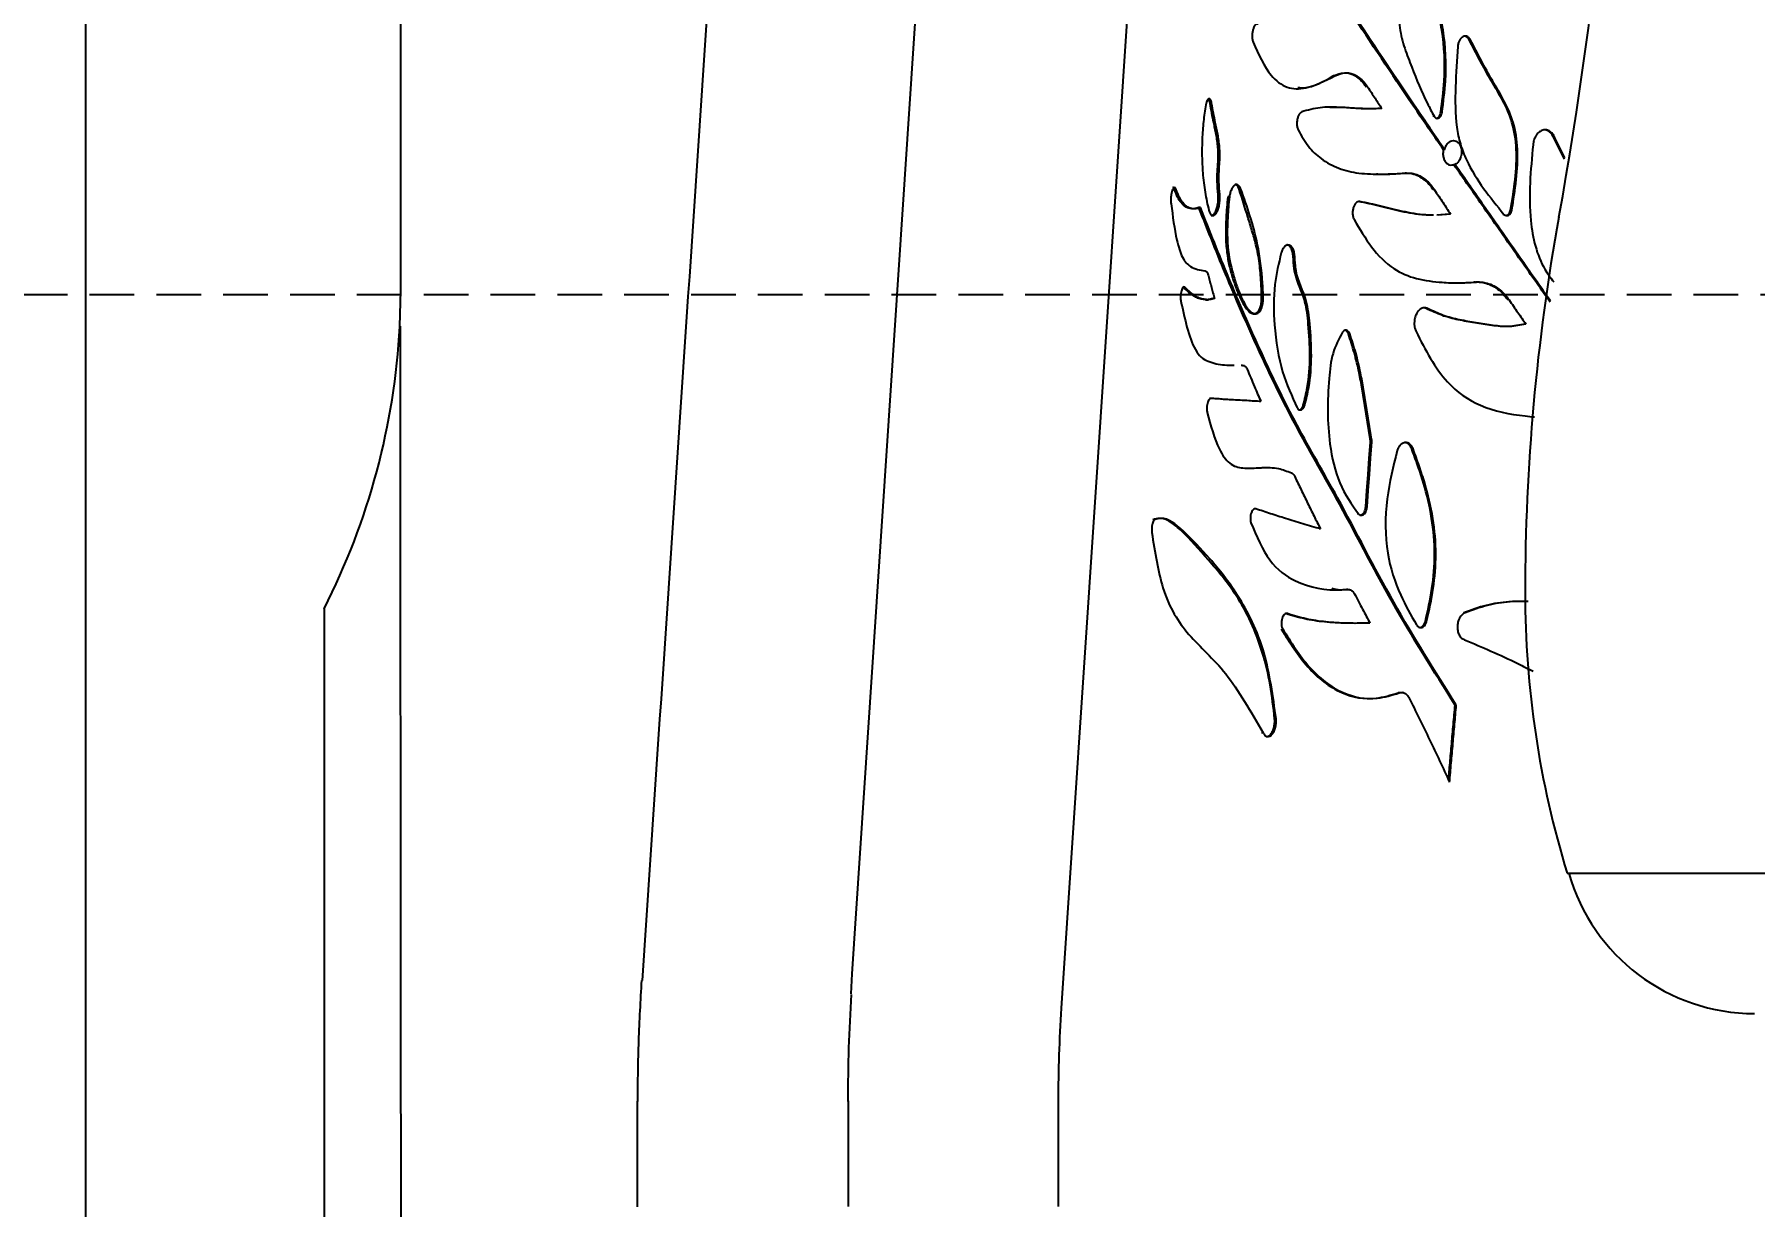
# Model space of a CAD drawing. Header units: millimetres. Extents: x 8 to 832, y 8 to 585.
# Drawn here: x 583.83 to 632.86, y 182.51 to 215.93 of the extents above; entities that cross this region are included whole.
import ezdxf

# ---------------------------------------------------------------- set-up
doc = ezdxf.new("R2010")
doc.units = ezdxf.units.MM
doc.linetypes.add('HIDDEN', pattern=[1.905, 1.27, -0.635])
doc.layers.add('DIMENSIONS', color=2, linetype='Continuous')
doc.layers.add('HIDDEN', color=3, linetype='HIDDEN')
doc.layers.add('OUTLINE', color=7, linetype='Continuous', lineweight=25)
doc.styles.add('SLDTEXTSTYLE0', font='TXT', dxfattribs={"width": 0.75})
doc.dimstyles.new('SLDDIMSTYLE0', dxfattribs={"dimtxt": 3.5, "dimasz": 2, "dimexe": 0, "dimexo": 0.0625, "dimgap": 0.875, "dimtad": 1, "dimrnd": 1e-09, "dimzin": 12, "dimdsep": 46, "dimtxsty": 'SLDTEXTSTYLE0', "dimsah": 1, "dimcen": 0.09, "dimadec": 0, "dimazin": 3, "dimtfac": 1, "dimtofl": 0, "dimtmove": 0, "dimatfit": 3, "dimfxl": 0, "dimfrac": 2, "dimtolj": 1, "dimtzin": 12, "dimarcsym": 0})

# ---------------------------------------------------------------- blocks, each defined once
blk = doc.blocks.new('_D_14')
at = {"layer": 'DIMENSIONS'}
for p, q in [((583.772, 159.239), (583.772, 68.582)), ((647.272, 133.525), (647.272, 68.582)), ((647.272, 70.582), (583.772, 70.582))]:
    blk.add_line(p, q, dxfattribs=at)
for points in [[(583.772, 70.582), (585.772, 70.082), (585.772, 71.082)], [(647.272, 70.582), (645.272, 71.082), (645.272, 70.082)]]:
    blk.add_solid(points, dxfattribs=at)
at = {"layer": 'DIMENSIONS', "insert": (610.997, 75.094), "char_height": 3.5, "attachment_point": 1, "style": 'SLDTEXTSTYLE0'}
blk.add_mtext('63,5', dxfattribs=at)

msp = doc.modelspace()

# ---------------------------------------------------------------- linework, layer by layer
at = {"layer": 'HIDDEN'}
msp.add_line((457.772, 208.512), (709.247, 208.512), dxfattribs=at)
at = {"layer": 'OUTLINE'}
for p, q in [((585.297, 139.607), (585.297, 408.812)), ((594.272, 208.644), (594.272, 339.724)), ((613.111, 188.161), (615.552, 224.871)), ((620.895, 214.749), (620.855, 214.749)), ((622.238, 213.821), (622.2, 213.821)), ((623.726, 213.602), (623.69, 213.602)), ((623.956, 213.714), (623.92, 213.714)), ((627.444, 212.373), (627.138, 212.984)), ((627.452, 212.416), (627.169, 212.984)), ((624.029, 212.645), (623.994, 212.645)), ((622.941, 211.98), (622.904, 211.98)), ((624.287, 212.223), (624.323, 212.223)), ((618.22, 211.516), (618.175, 211.516)), ((617.067, 210.997), (617.021, 210.997)), ((617.893, 211.299), (617.847, 211.299)), ((625.943, 210.923), (625.91, 210.923)), ((624.162, 210.81), (623.809, 210.777)), ((624.197, 210.81), (623.845, 210.777)), ((624.197, 210.81), (624.162, 210.81)), ((625.718, 210.801), (625.685, 210.801)), ((619.755, 209.598), (619.713, 209.598)), ((594.245, 207.604), (594.272, 208.644)), ((617.468, 208.4), (617.422, 208.4)), ((624.392, 208.845), (624.871, 208.869)), ((624.905, 208.869), (624.871, 208.869)), ((617.216, 208.368), (617.285, 208.368)), ((623.508, 208.116), (623.439, 208.134)), ((626.346, 207.671), (626.314, 207.671)), ((618.271, 206.495), (618.227, 206.495)), ((617.368, 205.552), (617.322, 205.552)), ((618.79, 205.467), (618.747, 205.467)), ((615.76, 202.092), (615.713, 202.092)), ((621.574, 202.26), (621.536, 202.26)), ((620.492, 201.83), (620.452, 201.83)), ((621.267, 200.108), (621.228, 200.108)), ((592.089, 199.557), (592.089, 147.607)), ((621.9, 199.144), (621.862, 199.144)), ((623.516, 199.196), (623.48, 199.196)), ((622.737, 197.156), (622.7, 197.156)), ((622.846, 197.164), (622.834, 197.164)), ((624.361, 196.808), (624.327, 196.808)), ((619.225, 196.413), (619.184, 196.413)), ((618.855, 196.016), (618.813, 196.016)), ((627.522, 192.012), (667.022, 192.012)), ((613.022, 182.507), (613.022, 185.507))]:
    msp.add_line(p, q, dxfattribs=at)
at = {"layer": 'OUTLINE', "flags": 128}
for points in [[(621.781, 202.463), (621.814, 202.924), (621.847, 203.385), (621.879, 203.846), (621.912, 204.307)], [(621.819, 202.463), (621.852, 202.924), (621.885, 203.385), (621.918, 203.846), (621.95, 204.307)]]:
    msp.add_lwpolyline(points, dxfattribs=at)
at = {"layer": 'OUTLINE'}
for centre, radius, start, end in [((521.006, 230.012), 108.017, 349.71447, 0), ((686.322, 200.012), 60, 169.71447, 180), ((574.272, 208.644), 20, 332.9751, 357.0167), ((653.589, 200.012), 27.267, 180, 197.0615), ((632.864, 193.512), 5.5, 195.8266, 270)]:
    msp.add_arc(centre, radius, start, end, dxfattribs=at)
for centre, major_axis, ratio, start_param, end_param in [((-9891.725, 279.184), (2800.651, 39088.898), 0.267268, 4.729228, 4.730167), ((11112.014, 279.184), (2800.651, 39088.898), 0.267268, 1.591322, 1.592261), ((14824.025, 279.184), (0, 39096.064), 0.36397, 1.572627, 1.573472), ((-9874.699, 279.184), (0, 39096.064), 0.267949, 4.709916, 4.709993), ((11082.744, 279.184), (0, 39096.064), 0.267949, 1.573192, 1.573269)]:
    msp.add_ellipse(centre, major_axis=major_axis, ratio=ratio, start_param=start_param, end_param=end_param, dxfattribs=at)
for points, knots in [([(623.994, 212.645), (623.742, 213.011), (622.861, 214.289), (621.503, 216.344), (620.207, 218.285), (619.276, 219.741), (618.78, 220.213), (618.529, 220.452)], [0, 0, 0, 0, 0.124335, 0.434195, 0.713709, 0.855256, 1, 1, 1, 1]), ([(624.029, 212.645), (623.776, 213.014), (622.894, 214.296), (621.538, 216.352), (620.245, 218.291), (619.318, 219.742), (618.824, 220.214), (618.574, 220.452)], [0, 0, 0, 0, 0.125342, 0.435517, 0.714379, 0.855593, 1, 1, 1, 1]), ([(622.963, 219.029), (622.899, 218.602), (622.771, 217.744), (622.667, 216.644), (622.793, 215.808), (622.954, 215.354), (623.191, 214.732), (623.426, 214.166), (623.662, 213.722), (623.726, 213.602)], [0, 0, 0, 0, 0.218794, 0.43903, 0.546599, 0.653763, 0.707119, 0.920731, 1, 1, 1, 1]), ([(623.92, 213.714), (623.958, 214.01), (624.059, 214.791), (624.011, 215.828), (623.84, 216.619), (623.726, 217.181), (623.571, 218), (623.394, 218.68), (623.273, 219.141)], [0, 0, 0, 0, 0.157264, 0.41521, 0.541665, 0.604865, 0.731266, 1, 1, 1, 1]), ([(623.956, 213.714), (623.994, 214.01), (624.095, 214.791), (624.047, 215.83), (623.876, 216.623), (623.762, 217.186), (623.608, 218.004), (623.431, 218.682), (623.311, 219.141)], [0, 0, 0, 0, 0.157285, 0.415655, 0.542391, 0.605732, 0.732415, 1, 1, 1, 1]), ([(618.71, 216.227), (618.696, 216.229), (618.669, 216.233), (618.627, 216.2), (618.59, 216.143), (618.561, 216.061), (618.543, 215.963), (618.54, 215.857), (618.551, 215.77), (618.566, 215.727), (618.571, 215.712)], [0, 0, 0, 0, 0.120225, 0.240392, 0.363007, 0.491691, 0.627683, 0.770478, 0.916481, 1, 1, 1, 1]), ([(624.765, 215.779), (624.75, 215.802), (624.72, 215.848), (624.656, 215.883), (624.59, 215.886), (624.527, 215.857), (624.472, 215.801), (624.43, 215.722), (624.41, 215.647), (624.406, 215.6), (624.404, 215.587)], [0, 0, 0, 0, 0.138513, 0.277304, 0.408837, 0.535296, 0.66393, 0.798502, 0.943706, 1, 1, 1, 1]), ([(624.73, 215.779), (624.715, 215.802), (624.685, 215.847), (624.631, 215.881), (624.597, 215.88), (624.586, 215.879)], [0, 0, 0, 0, 0.401791, 0.804478, 1, 1, 1, 1]), ([(625.91, 210.923), (626.005, 211.503), (626.142, 212.345), (625.946, 213.669), (625.334, 214.611), (624.932, 215.388), (624.73, 215.779)], [0, 0, 0, 0, 0.317344, 0.459931, 0.728681, 1, 1, 1, 1]), ([(625.943, 210.923), (626.037, 211.503), (626.175, 212.344), (625.979, 213.668), (625.368, 214.611), (624.967, 215.388), (624.765, 215.779)], [0, 0, 0, 0, 0.317252, 0.460009, 0.72872, 1, 1, 1, 1]), ([(618.571, 215.712), (618.725, 215.365), (618.982, 214.788), (619.526, 214.366), (620.151, 214.377), (620.618, 214.61), (620.895, 214.749)], [0, 0, 0, 0, 0.303489, 0.504555, 0.705193, 1, 1, 1, 1]), ([(624.404, 215.587), (624.379, 215.205), (624.328, 214.437), (624.325, 213.49), (624.466, 212.794), (624.708, 212.19), (625.13, 211.523), (625.521, 211.043), (625.718, 210.801)], [0, 0, 0, 0, 0.207419, 0.416778, 0.508509, 0.603861, 0.800299, 1, 1, 1, 1]), ([(620.855, 214.749), (620.96, 214.792), (621.17, 214.877), (621.49, 214.773), (621.691, 214.586), (621.782, 214.454), (621.794, 214.437)], [0, 0, 0, 0, 0.317399, 0.634939, 0.951222, 1, 1, 1, 1]), ([(620.895, 214.749), (621, 214.792), (621.209, 214.877), (621.529, 214.774), (621.729, 214.587), (621.821, 214.455), (621.833, 214.437)], [0, 0, 0, 0, 0.316886, 0.633917, 0.949683, 1, 1, 1, 1]), ([(619.843, 214.418), (619.905, 214.413), (620.226, 214.39), (620.574, 214.589), (620.855, 214.749)], [0, 0, 0, 0, 0.192822, 1, 1, 1, 1]), ([(621.833, 214.437), (621.869, 214.383), (621.941, 214.274), (622.044, 214.117), (622.143, 213.966), (622.207, 213.87), (622.238, 213.821)], [0, 0, 0, 0, 0.26676, 0.533514, 0.766746, 1, 1, 1, 1]), ([(617.22, 213.924), (617.196, 213.766), (617.147, 213.445), (617.114, 212.95), (617.108, 212.458), (617.133, 211.947), (617.192, 211.416), (617.269, 211.083), (617.308, 210.914)], [0, 0, 0, 0, 0.151482, 0.307778, 0.459098, 0.613783, 0.804066, 1, 1, 1, 1]), ([(617.388, 213.965), (617.384, 213.989), (617.375, 214.037), (617.35, 214.083), (617.321, 214.102), (617.291, 214.092), (617.263, 214.058), (617.238, 214.002), (617.226, 213.951), (617.22, 213.924)], [0, 0, 0, 0, 0.150117, 0.300578, 0.441845, 0.574688, 0.706684, 0.842339, 1, 1, 1, 1]), ([(617.342, 213.965), (617.338, 213.989), (617.329, 214.036), (617.311, 214.075), (617.299, 214.082), (617.297, 214.083)], [0, 0, 0, 0, 0.456727, 0.914485, 1, 1, 1, 1]), ([(617.572, 211.363), (617.562, 211.485), (617.544, 211.698), (617.548, 212.019), (617.571, 212.278), (617.578, 212.511), (617.568, 212.71), (617.546, 212.899), (617.517, 213.079), (617.483, 213.251), (617.42, 213.54), (617.375, 213.782), (617.342, 213.965)], [0, 0, 0, 0, 0.1364397, 0.2376781, 0.3385622, 0.4108296, 0.4831407, 0.5553501, 0.6274851, 0.6995792, 0.7716521, 1, 1, 1, 1]), ([(617.617, 211.363), (617.607, 211.485), (617.59, 211.699), (617.594, 212.02), (617.617, 212.28), (617.624, 212.513), (617.613, 212.711), (617.592, 212.9), (617.563, 213.079), (617.529, 213.252), (617.465, 213.541), (617.422, 213.782), (617.388, 213.965)], [0, 0, 0, 0, 0.136629, 0.2382, 0.33941, 0.411588, 0.483803, 0.55592, 0.627962, 0.69996, 0.771943, 1, 1, 1, 1]), ([(622.238, 213.821), (622.132, 213.816), (621.921, 213.806), (621.509, 213.821), (621.025, 213.857), (620.471, 213.87), (620.128, 213.771), (619.955, 213.721)], [0, 0, 0, 0, 0.1291006, 0.2584837, 0.5166057, 0.7568778, 1, 1, 1, 1]), ([(622.2, 213.821), (622.094, 213.816), (621.882, 213.806), (621.471, 213.819), (621.093, 213.859), (620.828, 213.851), (620.755, 213.849)], [0, 0, 0, 0, 0.209672, 0.419803, 0.839022, 1, 1, 1, 1]), ([(619.955, 213.721), (619.938, 213.711), (619.905, 213.691), (619.863, 213.624), (619.832, 213.539), (619.815, 213.437), (619.817, 213.332), (619.833, 213.254), (619.849, 213.217), (619.854, 213.207)], [0, 0, 0, 0, 0.146828, 0.293504, 0.444622, 0.602733, 0.767639, 0.933818, 1, 1, 1, 1]), ([(623.726, 213.602), (623.736, 213.587), (623.757, 213.558), (623.798, 213.537), (623.841, 213.538), (623.882, 213.56), (623.917, 213.599), (623.944, 213.652), (623.952, 213.693), (623.956, 213.714)], [0, 0, 0, 0, 0.146955, 0.294174, 0.434525, 0.570442, 0.709171, 0.854075, 1, 1, 1, 1]), ([(623.78, 213.541), (623.789, 213.541), (623.811, 213.539), (623.846, 213.56), (623.881, 213.599), (623.908, 213.652), (623.916, 213.693), (623.92, 213.714)], [0, 0, 0, 0, 0.1281094, 0.3382645, 0.5526773, 0.7763446, 1, 1, 1, 1]), ([(619.854, 213.207), (619.947, 213.043), (620.135, 212.711), (620.53, 212.349), (621.012, 212.089), (621.598, 211.957), (622.242, 211.939), (622.708, 211.966), (622.941, 211.98)], [0, 0, 0, 0, 0.134726, 0.27369, 0.443028, 0.617149, 0.80801, 1, 1, 1, 1]), ([(624.029, 212.645), (624.039, 212.678), (624.06, 212.748), (624.119, 212.834), (624.195, 212.893), (624.279, 212.914), (624.362, 212.894), (624.434, 212.837), (624.487, 212.748), (624.514, 212.637), (624.514, 212.532), (624.493, 212.431), (624.453, 212.339), (624.391, 212.261), (624.344, 212.235), (624.323, 212.223)], [0, 0, 0, 0, 0.07199, 0.15339, 0.23465, 0.315774, 0.396828, 0.477886, 0.559002, 0.640244, 0.721635, 0.772837, 0.854255, 0.93567, 1, 1, 1, 1]), ([(627.169, 212.984), (627.149, 213.026), (627.11, 213.108), (627.014, 213.187), (626.907, 213.219), (626.8, 213.2), (626.703, 213.139), (626.622, 213.039), (626.568, 212.916), (626.556, 212.826), (626.551, 212.785)], [0, 0, 0, 0, 0.132952, 0.266168, 0.392133, 0.512759, 0.632409, 0.756159, 0.887037, 1, 1, 1, 1]), ([(627.138, 212.984), (627.118, 213.026), (627.079, 213.109), (626.983, 213.184), (626.906, 213.217), (626.867, 213.209), (626.863, 213.209)], [0, 0, 0, 0, 0.328974, 0.658605, 0.970654, 1, 1, 1, 1]), ([(627.169, 212.984), (627.165, 212.984), (627.154, 212.984), (627.144, 212.984), (627.138, 212.984)], [0, 0, 0, 0, 0.4429381, 1, 1, 1, 1]), ([(623.994, 212.645), (623.993, 212.639), (623.983, 212.595), (623.977, 212.509), (623.997, 212.394), (624.043, 212.298), (624.102, 212.24), (624.169, 212.208), (624.231, 212.203), (624.273, 212.218), (624.287, 212.223)], [0, 0, 0, 0, 0.024743, 0.183142, 0.341757, 0.500389, 0.658777, 0.757929, 0.915451, 1, 1, 1, 1]), ([(626.551, 212.785), (626.481, 212.062), (626.363, 210.835), (626.694, 209.469), (627.049, 208.992), (627.137, 208.874)], [0, 0, 0, 0, 0.519458, 0.881205, 1, 1, 1, 1]), ([(622.089, 211.954), (622.128, 211.952), (622.389, 211.939), (622.668, 211.961), (622.904, 211.98)], [0, 0, 0, 0, 0.151052, 1, 1, 1, 1]), ([(622.904, 211.98), (622.946, 211.98), (623.029, 211.98), (623.172, 211.948), (623.33, 211.879), (623.481, 211.768), (623.608, 211.639), (623.674, 211.545), (623.707, 211.498)], [0, 0, 0, 0, 0.138843, 0.279634, 0.482727, 0.691666, 0.844703, 1, 1, 1, 1]), ([(622.941, 211.98), (622.983, 211.98), (623.067, 211.98), (623.209, 211.948), (623.367, 211.879), (623.517, 211.768), (623.644, 211.639), (623.71, 211.545), (623.743, 211.498)], [0, 0, 0, 0, 0.139021, 0.280005, 0.482833, 0.691511, 0.844625, 1, 1, 1, 1]), ([(627.036, 208.301), (626.739, 208.722), (626.101, 209.626), (625.187, 210.938), (624.576, 211.812), (624.287, 212.223)], [0, 0, 0, 0, 0.316109, 0.677637, 1, 1, 1, 1]), ([(627.042, 208.336), (626.752, 208.748), (626.122, 209.642), (625.218, 210.943), (624.609, 211.814), (624.323, 212.223)], [0, 0, 0, 0, 0.311619, 0.676631, 1, 1, 1, 1]), ([(616.379, 211.504), (616.372, 211.521), (616.358, 211.556), (616.33, 211.571), (616.301, 211.555), (616.274, 211.512), (616.25, 211.444), (616.233, 211.356), (616.223, 211.255), (616.224, 211.166), (616.23, 211.118), (616.232, 211.099)], [0, 0, 0, 0, 0.112915, 0.226136, 0.332855, 0.440033, 0.551067, 0.667878, 0.7914, 0.918679, 1, 1, 1, 1]), ([(616.332, 211.504), (616.325, 211.52), (616.31, 211.554), (616.291, 211.571), (616.281, 211.565), (616.281, 211.565)], [0, 0, 0, 0, 0.490558, 0.982363, 1, 1, 1, 1]), ([(617.021, 210.997), (616.987, 210.985), (616.918, 210.961), (616.796, 210.956), (616.657, 210.997), (616.523, 211.115), (616.413, 211.284), (616.359, 211.43), (616.332, 211.504)], [0, 0, 0, 0, 0.122944, 0.24705, 0.453415, 0.665967, 0.830858, 1, 1, 1, 1]), ([(617.067, 210.997), (617.033, 210.985), (616.964, 210.96), (616.842, 210.956), (616.704, 210.997), (616.57, 211.115), (616.46, 211.284), (616.406, 211.43), (616.379, 211.504)], [0, 0, 0, 0, 0.123116, 0.247398, 0.453393, 0.665563, 0.830648, 1, 1, 1, 1]), ([(617.308, 210.914), (617.319, 210.881), (617.342, 210.815), (617.392, 210.766), (617.448, 210.762), (617.503, 210.805), (617.552, 210.887), (617.593, 211.004), (617.618, 211.146), (617.624, 211.271), (617.619, 211.341), (617.617, 211.363)], [0, 0, 0, 0, 0.11793, 0.236056, 0.349027, 0.459571, 0.571835, 0.688933, 0.812785, 0.941493, 1, 1, 1, 1]), ([(617.374, 210.772), (617.384, 210.77), (617.41, 210.765), (617.457, 210.806), (617.507, 210.887), (617.547, 211.005), (617.573, 211.146), (617.579, 211.271), (617.573, 211.341), (617.572, 211.363)], [0, 0, 0, 0, 0.082929, 0.239093, 0.397627, 0.562815, 0.737291, 0.918387, 1, 1, 1, 1]), ([(617.847, 211.299), (617.838, 211.201), (617.82, 211.007), (617.8, 210.733), (617.789, 210.477), (617.787, 210.24), (617.795, 210.003), (617.82, 209.71), (617.876, 209.373), (617.977, 209.008), (618.096, 208.65), (618.218, 208.37), (618.333, 208.17), (618.426, 208.045), (618.526, 207.971), (618.616, 207.959), (618.691, 207.997), (618.743, 208.068), (618.783, 208.168), (618.813, 208.305), (618.815, 208.543), (618.796, 208.819), (618.781, 209.135), (618.751, 209.408), (618.71, 209.676), (618.641, 209.992), (618.538, 210.34), (618.376, 210.866), (618.255, 211.256), (618.175, 211.516)], [0, 0, 0, 0, 0.034254, 0.068544, 0.096162, 0.123941, 0.152404, 0.18118, 0.232126, 0.284493, 0.341042, 0.39764, 0.427663, 0.458074, 0.482751, 0.507572, 0.52153, 0.535595, 0.548411, 0.563698, 0.584828, 0.631038, 0.664305, 0.697799, 0.732058, 0.766632, 0.824781, 0.883121, 1, 1, 1, 1]), ([(617.893, 211.299), (617.874, 211.104), (617.827, 210.592), (617.829, 209.767), (617.986, 209.113), (618.142, 208.647), (618.29, 208.309), (618.434, 208.071), (618.571, 207.971), (618.659, 207.959), (618.734, 207.996), (618.786, 208.067), (618.826, 208.167), (618.856, 208.302), (618.859, 208.536), (618.826, 209.097), (618.684, 210.224), (618.399, 211.017), (618.22, 211.516)], [0, 0, 0, 0, 0.068692, 0.181134, 0.284482, 0.341312, 0.398192, 0.458681, 0.482866, 0.507184, 0.521173, 0.535271, 0.54808, 0.563364, 0.584239, 0.629635, 0.766845, 1, 1, 1, 1]), ([(618.22, 211.516), (618.206, 211.548), (618.178, 211.612), (618.119, 211.656), (618.058, 211.653), (617.999, 211.604), (617.948, 211.516), (617.912, 211.409), (617.898, 211.331), (617.893, 211.299)], [0, 0, 0, 0, 0.15318, 0.306667, 0.4526, 0.594121, 0.738788, 0.890864, 1, 1, 1, 1]), ([(618.175, 211.516), (618.161, 211.547), (618.133, 211.61), (618.086, 211.653), (618.057, 211.648), (618.049, 211.647)], [0, 0, 0, 0, 0.420088, 0.840982, 1, 1, 1, 1]), ([(623.743, 211.498), (623.782, 211.439), (623.859, 211.321), (623.973, 211.148), (624.086, 210.978), (624.16, 210.866), (624.197, 210.81)], [0, 0, 0, 0, 0.257383, 0.514763, 0.757384, 1, 1, 1, 1]), ([(616.232, 211.099), (616.279, 210.74), (616.352, 210.17), (616.542, 209.532), (616.818, 209.248), (617.053, 209.214), (617.192, 209.193)], [0, 0, 0, 0, 0.329034, 0.522624, 0.716105, 1, 1, 1, 1]), ([(624.327, 196.808), (623.714, 197.778), (622.487, 199.724), (621.083, 202.514), (619.753, 204.779), (618.733, 206.891), (617.814, 209), (617.286, 210.331), (617.021, 210.997)], [0, 0, 0, 0, 0.1991429, 0.3992124, 0.5485261, 0.698158, 0.8488389, 1, 1, 1, 1]), ([(624.361, 196.808), (623.749, 197.779), (622.523, 199.726), (621.121, 202.517), (619.793, 204.782), (618.775, 206.893), (617.859, 209.001), (617.331, 210.331), (617.067, 210.997)], [0, 0, 0, 0, 0.199295, 0.399515, 0.548755, 0.698313, 0.848917, 1, 1, 1, 1]), ([(621.613, 211.168), (621.594, 211.169), (621.557, 211.169), (621.502, 211.131), (621.456, 211.069), (621.421, 210.983), (621.403, 210.882), (621.406, 210.777), (621.425, 210.701), (621.442, 210.665), (621.447, 210.655)], [0, 0, 0, 0, 0.125212, 0.250328, 0.378802, 0.513287, 0.654147, 0.799952, 0.948264, 1, 1, 1, 1]), ([(623.675, 210.78), (623.604, 210.78), (623.416, 210.78), (623.122, 210.821), (622.689, 210.901), (622.171, 211.042), (621.773, 211.126), (621.574, 211.168)], [0, 0, 0, 0, 0.0952, 0.248621, 0.402448, 0.701115, 1, 1, 1, 1]), ([(623.712, 210.78), (623.64, 210.78), (623.452, 210.781), (623.158, 210.821), (622.725, 210.902), (622.208, 211.042), (621.811, 211.126), (621.613, 211.168)], [0, 0, 0, 0, 0.095655, 0.249311, 0.403374, 0.701581, 1, 1, 1, 1]), ([(625.718, 210.801), (625.731, 210.791), (625.757, 210.77), (625.804, 210.763), (625.85, 210.776), (625.891, 210.809), (625.925, 210.859), (625.937, 210.901), (625.943, 210.923)], [0, 0, 0, 0, 0.164255, 0.328637, 0.489962, 0.650904, 0.816758, 1, 1, 1, 1]), ([(625.783, 210.77), (625.794, 210.772), (625.821, 210.778), (625.858, 210.81), (625.892, 210.859), (625.904, 210.901), (625.91, 210.923)], [0, 0, 0, 0, 0.190978, 0.447142, 0.710834, 1, 1, 1, 1]), ([(621.447, 210.655), (621.605, 210.385), (621.927, 209.835), (622.526, 209.229), (623.229, 208.938), (623.862, 208.867), (624.425, 208.835), (624.745, 208.858), (624.905, 208.869)], [0, 0, 0, 0, 0.20158, 0.409317, 0.587445, 0.772944, 0.886226, 1, 1, 1, 1]), ([(619.755, 209.598), (619.75, 209.645), (619.741, 209.737), (619.695, 209.848), (619.634, 209.917), (619.565, 209.938), (619.496, 209.914), (619.434, 209.85), (619.392, 209.772), (619.374, 209.718), (619.369, 209.702)], [0, 0, 0, 0, 0.145217, 0.290855, 0.43051, 0.560489, 0.68762, 0.814371, 0.945535, 1, 1, 1, 1]), ([(619.713, 209.598), (619.708, 209.645), (619.699, 209.738), (619.653, 209.847), (619.593, 209.919), (619.546, 209.926), (619.524, 209.93)], [0, 0, 0, 0, 0.260596, 0.521943, 0.772837, 1, 1, 1, 1]), ([(619.369, 209.702), (619.3, 209.405), (619.145, 208.74), (619.155, 207.535), (619.358, 206.297), (619.677, 205.612), (619.829, 205.284)], [0, 0, 0, 0, 0.190434, 0.425539, 0.724453, 1, 1, 1, 1]), ([(620, 205.357), (620.041, 205.525), (620.226, 206.267), (620.188, 207.308), (620.079, 208.293), (619.881, 208.758), (619.733, 209.166), (619.718, 209.482), (619.713, 209.598)], [0, 0, 0, 0, 0.117035, 0.517582, 0.668399, 0.788797, 0.922111, 1, 1, 1, 1]), ([(620.041, 205.357), (620.083, 205.525), (620.267, 206.27), (620.23, 207.317), (620.099, 208.469), (619.792, 208.967), (619.763, 209.459), (619.755, 209.598)], [0, 0, 0, 0, 0.117071, 0.519602, 0.671172, 0.906639, 1, 1, 1, 1]), ([(617.192, 209.193), (617.204, 209.19), (617.223, 209.186), (617.247, 209.161), (617.267, 209.131), (617.284, 209.093), (617.292, 209.064), (617.296, 209.049)], [0, 0, 0, 0, 0.263526, 0.4497, 0.641242, 0.818642, 1, 1, 1, 1]), ([(617.296, 209.049), (617.311, 208.994), (617.339, 208.884), (617.382, 208.72), (617.425, 208.559), (617.454, 208.453), (617.468, 208.4)], [0, 0, 0, 0, 0.254831, 0.509655, 0.754823, 1, 1, 1, 1]), ([(616.626, 208.721), (616.618, 208.726), (616.6, 208.738), (616.572, 208.723), (616.546, 208.684), (616.523, 208.623), (616.507, 208.547), (616.5, 208.461), (616.501, 208.382), (616.509, 208.339), (616.512, 208.322)], [0, 0, 0, 0, 0.1228044, 0.2456738, 0.3677275, 0.4920398, 0.6219796, 0.7570327, 0.8980454, 1, 1, 1, 1]), ([(617.422, 208.4), (617.377, 208.388), (617.285, 208.364), (617.152, 208.369), (617.025, 208.4), (616.885, 208.465), (616.734, 208.569), (616.631, 208.67), (616.58, 208.721)], [0, 0, 0, 0, 0.143804, 0.289041, 0.432777, 0.577412, 0.788172, 1, 1, 1, 1]), ([(617.468, 208.4), (617.422, 208.388), (617.33, 208.364), (617.198, 208.369), (617.07, 208.4), (616.93, 208.465), (616.78, 208.57), (616.678, 208.67), (616.626, 208.721)], [0, 0, 0, 0, 0.144017, 0.289477, 0.433425, 0.578275, 0.788607, 1, 1, 1, 1]), ([(624.871, 208.869), (624.918, 208.872), (625.013, 208.877), (625.174, 208.853), (625.353, 208.792), (625.535, 208.682), (625.699, 208.538), (625.789, 208.42), (625.835, 208.36)], [0, 0, 0, 0, 0.131584, 0.265056, 0.45308, 0.646529, 0.821257, 1, 1, 1, 1]), ([(624.905, 208.869), (624.952, 208.872), (625.047, 208.877), (625.208, 208.853), (625.387, 208.792), (625.568, 208.682), (625.732, 208.538), (625.822, 208.42), (625.867, 208.36)], [0, 0, 0, 0, 0.13175, 0.265407, 0.453171, 0.646348, 0.821162, 1, 1, 1, 1]), ([(616.512, 208.322), (616.566, 208.071), (616.675, 207.566), (616.866, 207.001), (617.088, 206.711), (617.365, 206.569), (617.674, 206.501), (617.935, 206.501), (618.025, 206.501)], [0, 0, 0, 0, 0.205983, 0.415712, 0.523786, 0.636991, 0.874762, 1, 1, 1, 1]), ([(623.544, 208.116), (623.516, 208.126), (623.459, 208.148), (623.37, 208.125), (623.288, 208.064), (623.222, 207.967), (623.176, 207.841), (623.159, 207.698), (623.172, 207.564), (623.201, 207.492), (623.213, 207.461)], [0, 0, 0, 0, 0.121977, 0.244074, 0.36403, 0.488167, 0.618165, 0.75452, 0.894129, 1, 1, 1, 1]), ([(626.314, 207.671), (626.159, 207.64), (625.844, 207.578), (625.37, 207.632), (624.893, 207.706), (624.415, 207.789), (623.947, 207.908), (623.655, 208.046), (623.508, 208.116)], [0, 0, 0, 0, 0.15441, 0.313943, 0.484221, 0.654666, 0.82654, 1, 1, 1, 1]), ([(626.346, 207.671), (626.191, 207.641), (625.877, 207.579), (625.404, 207.632), (624.928, 207.705), (624.45, 207.789), (623.982, 207.907), (623.691, 208.046), (623.544, 208.116)], [0, 0, 0, 0, 0.154205, 0.313534, 0.483907, 0.654453, 0.826429, 1, 1, 1, 1]), ([(625.867, 208.36), (625.908, 208.301), (625.989, 208.184), (626.11, 208.01), (626.229, 207.839), (626.307, 207.727), (626.346, 207.671)], [0, 0, 0, 0, 0.256634, 0.513272, 0.756631, 1, 1, 1, 1]), ([(621.115, 207.439), (621.014, 207.248), (620.81, 206.86), (620.685, 205.727), (620.678, 204.439), (620.995, 203.074), (621.38, 202.533), (621.574, 202.26)], [0, 0, 0, 0, 0.12261, 0.247387, 0.567438, 0.78125, 1, 1, 1, 1]), ([(621.324, 207.394), (621.314, 207.415), (621.295, 207.457), (621.251, 207.493), (621.203, 207.502), (621.155, 207.484), (621.128, 207.454), (621.115, 207.439)], [0, 0, 0, 0, 0.207776, 0.415913, 0.615016, 0.807288, 1, 1, 1, 1]), ([(621.284, 207.394), (621.275, 207.415), (621.255, 207.457), (621.214, 207.493), (621.184, 207.495), (621.171, 207.496)], [0, 0, 0, 0, 0.359165, 0.718883, 1, 1, 1, 1]), ([(623.213, 207.461), (623.481, 206.939), (623.948, 206.028), (625.081, 205.252), (625.961, 205.091), (626.504, 205.033), (626.592, 205.024)], [0, 0, 0, 0, 0.359348, 0.627406, 0.93943, 1, 1, 1, 1]), ([(621.908, 204.398), (621.859, 204.715), (621.785, 205.189), (621.681, 205.82), (621.585, 206.325), (621.463, 206.86), (621.344, 207.215), (621.284, 207.394)], [0, 0, 0, 0, 0.3069, 0.460355, 0.613969, 0.80607, 1, 1, 1, 1]), ([(621.947, 204.398), (621.897, 204.715), (621.823, 205.189), (621.72, 205.82), (621.624, 206.325), (621.502, 206.86), (621.384, 207.215), (621.324, 207.394)], [0, 0, 0, 0, 0.306971, 0.460461, 0.614108, 0.806141, 1, 1, 1, 1]), ([(618.271, 206.495), (618.284, 206.494), (618.307, 206.494), (618.338, 206.475), (618.362, 206.45), (618.383, 206.419), (618.394, 206.396), (618.4, 206.384)], [0, 0, 0, 0, 0.270938, 0.465703, 0.666081, 0.83156, 1, 1, 1, 1]), ([(618.4, 206.384), (618.434, 206.301), (618.504, 206.136), (618.604, 205.9), (618.699, 205.677), (618.76, 205.537), (618.79, 205.467)], [0, 0, 0, 0, 0.271676, 0.543357, 0.771675, 1, 1, 1, 1]), ([(617.368, 205.552), (617.357, 205.55), (617.334, 205.546), (617.302, 205.507), (617.275, 205.448), (617.256, 205.372), (617.247, 205.286), (617.25, 205.208), (617.258, 205.165), (617.262, 205.148)], [0, 0, 0, 0, 0.141708, 0.283379, 0.426956, 0.574895, 0.729101, 0.886852, 1, 1, 1, 1]), ([(618.747, 205.467), (618.613, 205.474), (618.346, 205.489), (617.979, 205.51), (617.636, 205.531), (617.427, 205.545), (617.322, 205.552)], [0, 0, 0, 0, 0.261452, 0.522904, 0.761393, 1, 1, 1, 1]), ([(618.79, 205.467), (618.657, 205.474), (618.39, 205.489), (618.023, 205.511), (617.68, 205.531), (617.472, 205.545), (617.368, 205.552)], [0, 0, 0, 0, 0.26185, 0.523697, 0.76179, 1, 1, 1, 1]), ([(617.262, 205.148), (617.363, 204.776), (617.522, 204.19), (617.89, 203.649), (618.284, 203.544), (618.602, 203.57), (618.942, 203.583), (619.26, 203.585), (619.54, 203.478), (619.665, 203.43)], [0, 0, 0, 0, 0.246019, 0.387525, 0.529297, 0.683602, 0.722141, 0.87648, 1, 1, 1, 1]), ([(619.829, 205.284), (619.841, 205.268), (619.863, 205.236), (619.906, 205.218), (619.951, 205.227), (619.993, 205.261), (620.023, 205.308), (620.036, 205.344), (620.041, 205.357)], [0, 0, 0, 0, 0.1833551, 0.3669839, 0.5442438, 0.719357, 0.8975432, 1, 1, 1, 1]), ([(619.909, 205.231), (619.923, 205.241), (619.951, 205.26), (619.981, 205.309), (619.995, 205.344), (620, 205.357)], [0, 0, 0, 0, 0.385409, 0.777348, 1, 1, 1, 1]), ([(621.912, 204.307), (621.913, 204.315), (621.913, 204.331), (621.913, 204.354), (621.911, 204.377), (621.909, 204.391), (621.908, 204.398)], [0, 0, 0, 0, 0.258923, 0.517876, 0.758199, 1, 1, 1, 1]), ([(621.95, 204.307), (621.951, 204.315), (621.952, 204.331), (621.951, 204.354), (621.95, 204.377), (621.948, 204.391), (621.947, 204.398)], [0, 0, 0, 0, 0.258934, 0.517891, 0.758208, 1, 1, 1, 1]), ([(622.676, 204.071), (622.563, 203.615), (622.327, 202.661), (622.326, 201.168), (622.719, 199.985), (623.068, 199.375), (623.224, 199.101)], [0, 0, 0, 0, 0.262121, 0.547509, 0.796802, 1, 1, 1, 1]), ([(623.128, 204.113), (623.112, 204.148), (623.078, 204.218), (623, 204.282), (622.914, 204.302), (622.828, 204.277), (622.752, 204.213), (622.703, 204.137), (622.682, 204.085), (622.676, 204.071)], [0, 0, 0, 0, 0.162356, 0.32494, 0.481738, 0.632898, 0.7839, 0.939972, 1, 1, 1, 1]), ([(623.092, 204.113), (623.075, 204.148), (623.041, 204.218), (622.965, 204.282), (622.909, 204.29), (622.882, 204.293)], [0, 0, 0, 0, 0.345452, 0.69133, 1, 1, 1, 1]), ([(623.48, 199.196), (623.55, 199.506), (623.691, 200.133), (623.768, 201.131), (623.682, 202.155), (623.479, 202.985), (623.269, 203.633), (623.151, 203.953), (623.092, 204.113)], [0, 0, 0, 0, 0.184821, 0.373761, 0.574025, 0.783477, 0.891597, 1, 1, 1, 1]), ([(623.516, 199.196), (623.586, 199.506), (623.726, 200.133), (623.804, 201.132), (623.717, 202.157), (623.514, 202.987), (623.304, 203.634), (623.187, 203.953), (623.128, 204.113)], [0, 0, 0, 0, 0.184847, 0.373803, 0.574377, 0.784146, 0.891932, 1, 1, 1, 1]), ([(619.665, 203.43), (619.674, 203.424), (619.693, 203.413), (619.717, 203.387), (619.739, 203.358), (619.75, 203.335), (619.756, 203.324)], [0, 0, 0, 0, 0.2664718, 0.5330222, 0.7647319, 1, 1, 1, 1]), ([(619.756, 203.324), (619.817, 203.197), (619.938, 202.944), (620.121, 202.568), (620.306, 202.196), (620.43, 201.952), (620.492, 201.83)], [0, 0, 0, 0, 0.254535, 0.509073, 0.754531, 1, 1, 1, 1]), ([(615.76, 202.092), (615.751, 202.085), (615.734, 202.071), (615.71, 202.018), (615.692, 201.948), (615.68, 201.866), (615.677, 201.788), (615.68, 201.744), (615.681, 201.726)], [0, 0, 0, 0, 0.17281, 0.345661, 0.518065, 0.695396, 0.877681, 1, 1, 1, 1]), ([(619.184, 196.413), (619.147, 196.738), (619.074, 197.395), (618.845, 198.337), (618.513, 199.21), (618.109, 199.922), (617.693, 200.488), (617.156, 201.101), (616.67, 201.661), (616.216, 202.051), (615.939, 202.16), (615.774, 202.11), (615.713, 202.092)], [0, 0, 0, 0, 0.091934, 0.185798, 0.289958, 0.398118, 0.492299, 0.5873, 0.779728, 0.863662, 0.949694, 1, 1, 1, 1]), ([(619.225, 196.413), (619.135, 197.065), (618.941, 198.462), (618.166, 199.969), (617.334, 201.008), (616.604, 201.776), (616.087, 202.19), (615.821, 202.11), (615.76, 202.092)], [0, 0, 0, 0, 0.185713, 0.39789, 0.588743, 0.78008, 0.949443, 1, 1, 1, 1]), ([(618.646, 202.404), (618.633, 202.405), (618.606, 202.409), (618.566, 202.38), (618.532, 202.33), (618.506, 202.26), (618.491, 202.178), (618.489, 202.088), (618.501, 202.034), (618.507, 202.007)], [0, 0, 0, 0, 0.135045, 0.270061, 0.406248, 0.545495, 0.689471, 0.837403, 1, 1, 1, 1]), ([(620.492, 201.83), (620.321, 201.879), (619.98, 201.979), (619.505, 202.124), (619.059, 202.266), (618.784, 202.358), (618.646, 202.404)], [0, 0, 0, 0, 0.259856, 0.519712, 0.759785, 1, 1, 1, 1]), ([(621.574, 202.26), (621.589, 202.247), (621.618, 202.223), (621.669, 202.219), (621.719, 202.24), (621.764, 202.286), (621.798, 202.352), (621.815, 202.415), (621.818, 202.453), (621.819, 202.463)], [0, 0, 0, 0, 0.1563, 0.312732, 0.465714, 0.618181, 0.774994, 0.938462, 1, 1, 1, 1]), ([(621.614, 202.225), (621.619, 202.224), (621.642, 202.22), (621.681, 202.242), (621.726, 202.286), (621.76, 202.353), (621.776, 202.415), (621.78, 202.453), (621.781, 202.463)], [0, 0, 0, 0, 0.072559, 0.279561, 0.48584, 0.697755, 0.918427, 1, 1, 1, 1]), ([(615.681, 201.726), (615.77, 201.165), (615.969, 199.9), (616.726, 198.729), (617.815, 197.828), (618.505, 196.626), (618.855, 196.016)], [0, 0, 0, 0, 0.198821, 0.448389, 0.720384, 1, 1, 1, 1]), ([(618.507, 202.007), (618.669, 201.62), (618.989, 200.859), (619.886, 200.207), (620.683, 200.064), (621.211, 200.104), (621.267, 200.108)], [0, 0, 0, 0, 0.279963, 0.550744, 0.952187, 1, 1, 1, 1]), ([(620.818, 200.143), (620.897, 200.121), (621.027, 200.085), (621.171, 200.102), (621.228, 200.108)], [0, 0, 0, 0, 0.607665, 1, 1, 1, 1]), ([(621.267, 200.108), (621.285, 200.108), (621.316, 200.109), (621.359, 200.091), (621.394, 200.066), (621.427, 200.031), (621.445, 200), (621.455, 199.985)], [0, 0, 0, 0, 0.250913, 0.432233, 0.618812, 0.806792, 1, 1, 1, 1]), ([(621.455, 199.985), (621.494, 199.911), (621.572, 199.763), (621.685, 199.549), (621.795, 199.343), (621.865, 199.21), (621.9, 199.144)], [0, 0, 0, 0, 0.264738, 0.529474, 0.764729, 1, 1, 1, 1]), ([(626.413, 199.757), (626.359, 199.76), (626.175, 199.772), (625.772, 199.752), (625.205, 199.671), (624.788, 199.52), (624.577, 199.443)], [0, 0, 0, 0, 0.084479, 0.291307, 0.643059, 1, 1, 1, 1]), ([(626.282, 199.765), (626.152, 199.763), (625.802, 199.757), (625.237, 199.669), (624.821, 199.519), (624.611, 199.443)], [0, 0, 0, 0, 0.226475, 0.61041, 1, 1, 1, 1]), ([(619.548, 199.416), (619.533, 199.418), (619.503, 199.423), (619.458, 199.395), (619.42, 199.345), (619.391, 199.276), (619.375, 199.194), (619.374, 199.107), (619.387, 199.032), (619.405, 198.995), (619.413, 198.978)], [0, 0, 0, 0, 0.124213, 0.248461, 0.372701, 0.498579, 0.628043, 0.76075, 0.895131, 1, 1, 1, 1]), ([(621.862, 199.144), (621.647, 199.14), (621.324, 199.135), (620.91, 199.152), (620.513, 199.185), (620.036, 199.254), (619.683, 199.362), (619.506, 199.416)], [0, 0, 0, 0, 0.254398, 0.381573, 0.508852, 0.753828, 1, 1, 1, 1]), ([(621.9, 199.144), (621.685, 199.14), (621.362, 199.135), (620.949, 199.152), (620.552, 199.185), (620.076, 199.254), (619.724, 199.362), (619.548, 199.416)], [0, 0, 0, 0, 0.254776, 0.382141, 0.50961, 0.754209, 1, 1, 1, 1]), ([(623.224, 199.101), (623.237, 199.082), (623.264, 199.044), (623.319, 199.017), (623.376, 199.018), (623.43, 199.046), (623.476, 199.098), (623.503, 199.152), (623.513, 199.187), (623.516, 199.196)], [0, 0, 0, 0, 0.162096, 0.324467, 0.479659, 0.631127, 0.784567, 0.942953, 1, 1, 1, 1]), ([(623.309, 199.022), (623.32, 199.022), (623.348, 199.02), (623.395, 199.047), (623.441, 199.098), (623.468, 199.153), (623.478, 199.187), (623.48, 199.196)], [0, 0, 0, 0, 0.144293, 0.394054, 0.646932, 0.90771, 1, 1, 1, 1]), ([(624.611, 199.443), (624.581, 199.426), (624.521, 199.392), (624.45, 199.294), (624.403, 199.172), (624.386, 199.035), (624.403, 198.898), (624.452, 198.78), (624.521, 198.702), (624.574, 198.679), (624.595, 198.67)], [0, 0, 0, 0, 0.125266, 0.250436, 0.378241, 0.510527, 0.644408, 0.77887, 0.909777, 1, 1, 1, 1]), ([(619.371, 198.978), (619.611, 198.596), (620.092, 197.829), (621.015, 197.106), (621.937, 196.925), (622.491, 197.092), (622.7, 197.156)], [0, 0, 0, 0, 0.296093, 0.59479, 0.846754, 1, 1, 1, 1]), ([(619.413, 198.978), (619.652, 198.597), (620.132, 197.83), (621.052, 197.107), (621.973, 196.925), (622.527, 197.092), (622.737, 197.156)], [0, 0, 0, 0, 0.295856, 0.594313, 0.845885, 1, 1, 1, 1]), ([(624.595, 198.67), (625.097, 198.459), (625.738, 198.19), (626.406, 197.846), (626.55, 197.772)], [0, 0, 0, 0, 0.783457, 1, 1, 1, 1]), ([(622.7, 197.156), (622.73, 197.166), (622.767, 197.178), (622.802, 197.163), (622.809, 197.161)], [0, 0, 0, 0, 0.8066144, 1, 1, 1, 1]), ([(622.737, 197.156), (622.766, 197.163), (622.825, 197.177), (622.911, 197.143), (622.971, 197.086), (622.997, 197.039), (623.006, 197.024)], [0, 0, 0, 0, 0.28806, 0.576257, 0.863014, 1, 1, 1, 1]), ([(623.006, 197.024), (623.106, 196.825), (623.306, 196.427), (623.599, 195.824), (623.887, 195.218), (624.074, 194.811), (624.168, 194.607)], [0, 0, 0, 0, 0.25292, 0.505841, 0.752878, 1, 1, 1, 1]), ([(624.139, 194.669), (624.153, 194.832), (624.184, 195.178), (624.23, 195.707), (624.278, 196.258), (624.311, 196.624), (624.327, 196.808)], [0, 0, 0, 0, 0.228089, 0.485389, 0.742695, 1, 1, 1, 1]), ([(624.168, 194.607), (624.184, 194.79), (624.216, 195.157), (624.264, 195.707), (624.313, 196.258), (624.345, 196.624), (624.361, 196.808)], [0, 0, 0, 0, 0.249998, 0.499995, 0.749998, 1, 1, 1, 1]), ([(618.855, 196.016), (618.872, 195.99), (618.905, 195.937), (618.973, 195.906), (619.045, 195.915), (619.114, 195.97), (619.171, 196.06), (619.212, 196.178), (619.231, 196.302), (619.227, 196.38), (619.225, 196.413)], [0, 0, 0, 0, 0.126414, 0.252692, 0.382621, 0.511704, 0.634913, 0.765481, 0.899788, 1, 1, 1, 1]), ([(618.945, 195.915), (618.965, 195.915), (619.008, 195.916), (619.072, 195.971), (619.13, 196.061), (619.17, 196.178), (619.189, 196.303), (619.185, 196.38), (619.184, 196.413)], [0, 0, 0, 0, 0.1454, 0.324594, 0.495533, 0.676472, 0.862333, 1, 1, 1, 1]), ([(601.03, 185.507), (601.035, 186.082), (601.045, 187.233), (601.113, 188.382), (601.147, 188.957)], [0, 0, 0, 0, 0.499721, 1, 1, 1, 1]), ([(607.114, 188.56), (607.085, 188.052), (607.027, 187.035), (607.019, 186.016), (607.015, 185.507)], [0, 0, 0, 0, 0.499722, 1, 1, 1, 1]), ([(613.022, 185.507), (613.026, 185.949), (613.033, 186.835), (613.085, 187.719), (613.111, 188.161)], [0, 0, 0, 0, 0.499724, 1, 1, 1, 1])]:
    msp.add_open_spline(points, degree=3, knots=knots, dxfattribs=at)

# ---------------------------------------------------------------- dimensions: what is measured, and where the dimension line sits
at = {"layer": 'DIMENSIONS'}
dim = msp.add_linear_dim(base=(583.772, 73.358), p1=(647.272, 302.392), p2=(583.772, 302.392), dimstyle='SLDDIMSTYLE0', dxfattribs=at)
dim.commit()
dim.dimension.update_dxf_attribs({"geometry": '_D_14', "text_midpoint": (615.522, 73.358), "dimtype": 160})

doc.saveas('drawing.dxf')
